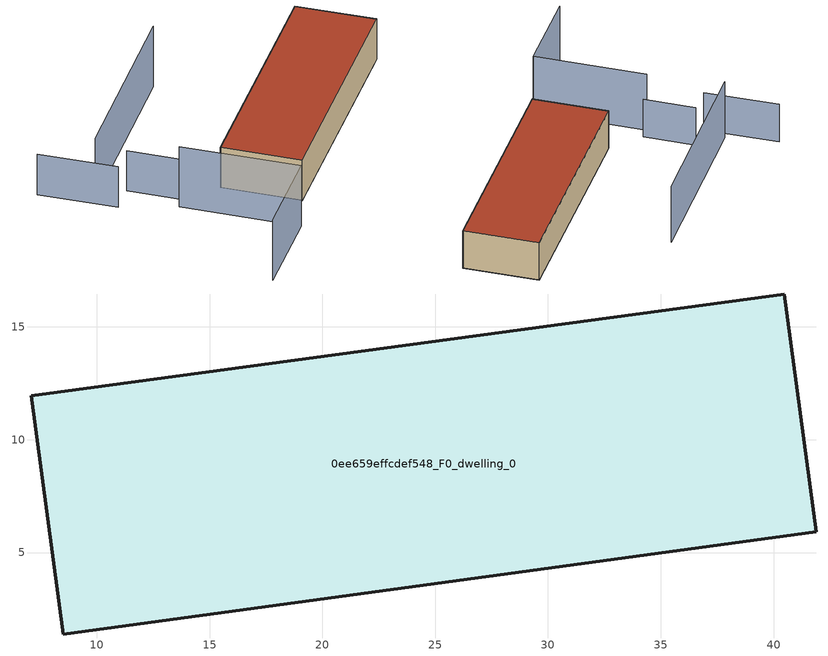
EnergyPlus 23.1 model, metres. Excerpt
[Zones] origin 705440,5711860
0ee659effcdef548_F0_dwelling_0
 floor ground (EU_floor_Construction): 41.9,5.92 40.46,16.46 7.09,11.94 8.53,1.39 z0
 wall outside (EU_wall_Construction): 41.9,5.92 8.53,1.39 7.09,11.94 40.46,16.46 41.9,5.92 z0:6
 roof outside (EU_roof_Construction): 40.46,16.46 41.9,5.92 8.53,1.39 7.09,11.94 z6
shading: 0.99,14.85 3.08,-0.84 / 3.08,-0.84 -9.63,-2.53 / 24.88,28.96 -1.52,25.19 z0:9; 1.72,22.33 2.68,15.07 / -3.58,32.24 -2.11,21.85 z0:6
[Building]
EU S2 Campaign: North Axis=0; Terrain=City; Solar Distribution=FullExterior
[Site:Location]
London: Latitude=51.5; Longitude=-0.5; Time Zone=0; Elevation=25
[SizingPeriod:WeatherFileDays]
AnnualSizingPeriod: Begin Month=1; Begin Day of Month=1; End Month=12; End Day of Month=31; Day of Week for Start Day=Monday; Use Weather File Daylight Saving Period=No; Use Weather File Rain and Snow Indicators=No
[MATERIAL]
EU_InternalMass_Material: Roughness=MediumRough; Thickness=0.1; Conductivity=1; Density=1800; Specific Heat=900; Thermal Absorptance=0.9; Solar Absorptance=0.7; Visible Absorptance=0.7
[MATERIAL:NOMASS] Roughness=MediumRough; Thermal Absorptance=0.9; Solar Absorptance=0.7; Visible Absorptance=0.7
Name | Thermal Resistance
EU_wall_NoMass | 3.33993
EU_roof_NoMass | 5.24846
EU_floor_NoMass | 4.08214
[CONSTRUCTION]
EU_wall_Construction: EU_wall_NoMass
EU_roof_Construction: EU_roof_NoMass
EU_floor_Construction: EU_floor_NoMass
EU_InternalMass_Construction: EU_InternalMass_Material
[ZONE]
0ee659effcdef548_F0_dwelling_0: Type=1; Multiplier=1; Ceiling Height=autocalculate; Volume=2151.23; Floor Area=autocalculate; Part of Total Floor Area=Yes
[INTERNALMASS]
0ee659effcdef548_F0_dwelling_0_EU_InternalMass: Construction=EU_InternalMass_Construction; Zone or ZoneList=0ee659effcdef548_F0_dwelling_0; Surface Area=358.538
[OTHEREQUIPMENT]
EU_Step8_InternalGain_0ee659effcdef548_F0_dwelling_0_f000: Fuel Type=Electricity; Zone or ZoneList or Space or SpaceList=0ee659effcdef548_F0_dwelling_0; Schedule=EU_Step8_GainSchedule_0ee659effcdef548_F0_dwelling_0_f000; Design Level Calculation Method=Watts/Area; Power per Zone Floor Area=1; Fraction Latent=0; Fraction Radiant=0; Fraction Lost=0; Carbon Dioxide Generation Rate=0; EndUse Subcategory=EU_Step8_InternalGains
[ZONEVENTILATION:DESIGNFLOWRATE]
EU_ConstantAir_0ee659effcdef548_F0_dwelling_0: Zone or ZoneList or Space or SpaceList=0ee659effcdef548_F0_dwelling_0; Schedule=EU_AlwaysOn; Design Flow Rate Calculation Method=AirChanges/Hour; Air Changes per Hour=0.453648; Ventilation Type=Natural; Fan Pressure Rise=0; Fan Total Efficiency=1; Constant Term Coefficient=1; Temperature Term Coefficient=0; Velocity Term Coefficient=0; Velocity Squared Term Coefficient=0; Minimum Indoor Temperature=-100; Maximum Indoor Temperature=100; Delta Temperature=-100; Minimum Outdoor Temperature=-100; Maximum Outdoor Temperature=100; Maximum Wind Speed=40
[HVACTEMPLATE:THERMOSTAT]
EU_HeatOnly_0ee659effcdef548_F0_dwelling_0: Constant Heating Setpoint=20; Constant Cooling Setpoint=50
[HVACTEMPLATE:ZONE:IDEALLOADSAIRSYSTEM]
0ee659effcdef548_F0_dwelling_0: Template Thermostat=EU_HeatOnly_0ee659effcdef548_F0_dwelling_0; System Availability Schedule=EU_AlwaysOn; Maximum Heating Supply Air Temperature=50; Minimum Cooling Supply Air Temperature=13; Maximum Heating Supply Air Humidity Ratio=0.0156; Minimum Cooling Supply Air Humidity Ratio=0.0077; Heating Limit=NoLimit; Cooling Limit=NoLimit; Heating Availability Schedule=EU_AlwaysOn; Cooling Availability Schedule=EU_CoolingOff; Dehumidification Control Type=ConstantSensibleHeatRatio; Cooling Sensible Heat Ratio=0.7; Dehumidification Setpoint=60; Humidification Control Type=None; Humidification Setpoint=30; Outdoor Air Method=None; Outdoor Air Flow Rate per Person=0.00944; Outdoor Air Flow Rate per Zone Floor Area=0; Outdoor Air Flow Rate per Zone=0; Demand Controlled Ventilation Type=None; Outdoor Air Economizer Type=NoEconomizer; Heat Recovery Type=None; Sensible Heat Recovery Effectiveness=0.7; Latent Heat Recovery Effectiveness=0.65
[SIZING:ZONE]
0ee659effcdef548_F0_dwelling_0: Zone Cooling Design Supply Air Temperature Input Method=SupplyAirTemperature; Zone Cooling Design Supply Air Temperature=13; Zone Heating Design Supply Air Temperature Input Method=SupplyAirTemperature; Zone Heating Design Supply Air Temperature=50; Zone Cooling Design Supply Air Humidity Ratio=0.008; Zone Heating Design Supply Air Humidity Ratio=0.008; Cooling Design Air Flow Method=DesignDay; Cooling Design Air Flow Rate=0; Cooling Minimum Air Flow per Zone Floor Area=0.000762; Cooling Minimum Air Flow=0; Cooling Minimum Air Flow Fraction=0.2; Heating Design Air Flow Method=DesignDay; Heating Design Air Flow Rate=0; Heating Maximum Air Flow per Zone Floor Area=0.002032; Heating Maximum Air Flow=0.141576; Heating Maximum Air Flow Fraction=0.3; Account for Dedicated Outdoor Air System=No; Dedicated Outdoor Air System Control Strategy=NeutralSupplyAir; Dedicated Outdoor Air Low Setpoint Temperature for Design=autosize; Dedicated Outdoor Air High Setpoint Temperature for Design=autosize; Zone Load Sizing Method=Sensible Load Only No Latent Load; Zone Latent Cooling Design Supply Air Humidity Ratio Input Method=HumidityRatioDifference; Zone Cooling Design Supply Air Humidity Ratio Difference=0.005; Zone Latent Heating Design Supply Air Humidity Ratio Input Method=HumidityRatioDifference; Zone Humidification Design Supply Air Humidity Ratio Difference=0.005
[SCHEDULE:CONSTANT]
Name | Hourly Value
EU_AlwaysOn | 1
EU_CoolingOff | 0
[SCHEDULE:FILE]
EU_Step8_GainSchedule_0ee659effcdef548_F0_dwelling_0_f000: File=../../schedules/0ee659effcdef548/0ee659effcdef548_F0_dwelling_0_f000_gain.csv; Column Number=1; Rows to Skip at Top=0; Number of Hours of Data=8760; Column Separator=Comma; Interpolate to Timestep=No; Minutes per Item=60; Adjust Schedule for Daylight Savings=Yes
